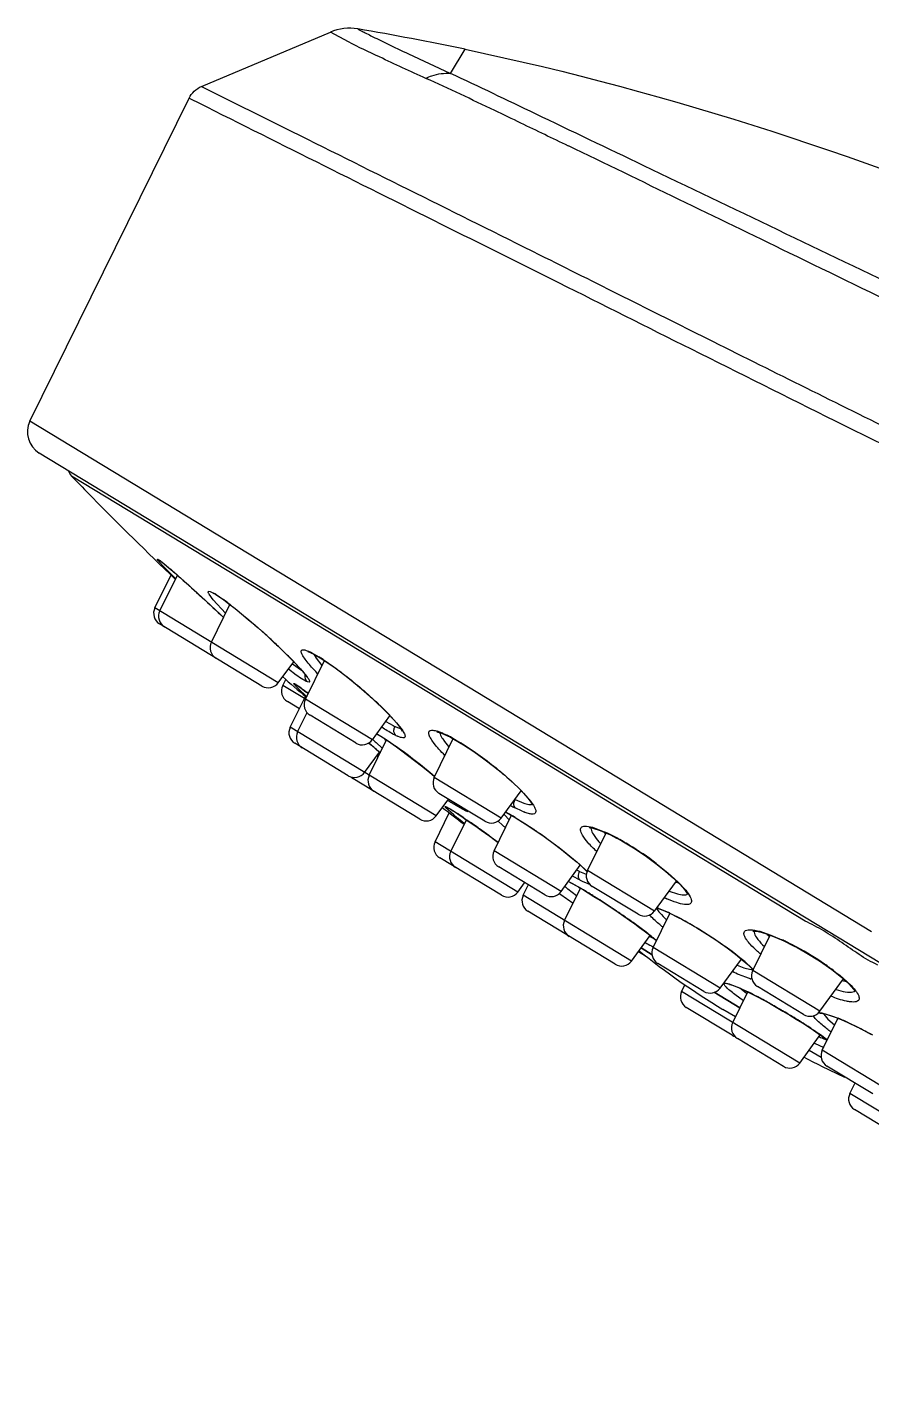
# Model space of a CAD drawing. Header units: millimetres. Extents: x 2881 to 3722, y -1342 to -748.
# Drawn here: x 3414.6 to 3448.8, y -861.6 to -805.9 of the extents above; entities that cross this region are included whole.
import ezdxf

# ---------------------------------------------------------------- set-up
doc = ezdxf.new("R2010")
doc.units = ezdxf.units.MM

msp = doc.modelspace()

# ---------------------------------------------------------------- linework, layer by layer
at = {"linetype": 'Continuous'}
for p, q in [((3421.634, -808.342), (3426.863, -806.14)), ((3427.594, -806.536), (3426.863, -806.14)), ((3431.74, -807.82), (3432.336, -806.837)), ((3430.041, -807.025), (3431.71, -807.807)), ((3431.71, -807.807), (3431.74, -807.821)), ((3421.634, -808.342), (3425.302, -810.172)), ((3414.666, -821.927), (3421.125, -808.822)), ((3421.222, -808.87), (3421.125, -808.821)), ((3436.661, -835.267), (3414.666, -821.927)), ((3477.355, -861.015), (3415.044, -823.225)), ((3435.757, -835.924), (3416.356, -824.158)), ((3419.846, -827.546), (3419.839, -827.532)), ((3419.878, -827.589), (3419.846, -827.546)), ((3420.104, -827.837), (3419.904, -827.621)), ((3420.574, -828.308), (3420.104, -827.837)), ((3420.119, -827.721), (3420.322, -827.891)), ((3420.203, -827.792), (3420.297, -827.871)), ((3419.738, -829.507), (3420.397, -828.17)), ((3419.937, -829.628), (3420.652, -828.178)), ((3421.911, -828.837), (3421.921, -828.829)), ((3421.921, -828.829), (3421.989, -828.836)), ((3422.111, -829.18), (3421.941, -828.947)), ((3421.989, -828.836), (3422.097, -828.902)), ((3421.989, -828.836), (3422.19, -828.94)), ((3422.1, -828.903), (3422.109, -828.907)), ((3422.109, -828.907), (3422.196, -828.953)), ((3422.196, -828.953), (3422.337, -829.042)), ((3422.23, -828.965), (3422.497, -829.148)), ((3424.749, -832.546), (3419.738, -829.507)), ((3422.031, -830.897), (3422.784, -829.368)), ((3422.6, -829.715), (3422.111, -829.18)), ((3424.087, -832.678), (3419.927, -830.156)), ((3424.061, -830.436), (3424.098, -830.468)), ((3424.573, -830.903), (3424.612, -830.939)), ((3425.831, -831.216), (3425.881, -831.23)), ((3425.881, -831.23), (3425.988, -831.271)), ((3426.05, -831.299), (3426.115, -831.346)), ((3426.083, -831.331), (3426.115, -831.346)), ((3426.112, -831.33), (3426.394, -831.49)), ((3426.115, -831.346), (3426.117, -831.347)), ((3426.117, -831.347), (3426.192, -831.384)), ((3424.749, -832.546), (3425.375, -831.693)), ((3425.322, -831.634), (3425.597, -831.924)), ((3425.327, -831.78), (3425.696, -832.04)), ((3425.848, -833.212), (3426.621, -831.644)), ((3426.187, -831.379), (3426.293, -831.549)), ((3426.192, -831.384), (3426.453, -831.534)), ((3426.293, -831.549), (3426.523, -831.846)), ((3426.573, -831.603), (3426.998, -831.896)), ((3424.931, -832.656), (3425.05, -832.415)), ((3425.472, -832.232), (3425.158, -831.998)), ((3425.807, -833.188), (3424.931, -832.656)), ((3425.499, -832.725), (3425.371, -832.581)), ((3425.707, -832.923), (3425.499, -832.725)), ((3425.671, -832.759), (3425.873, -832.909)), ((3425.761, -832.826), (3425.862, -832.902)), ((3425.862, -832.902), (3425.963, -832.979)), ((3426.005, -832.517), (3425.934, -832.511)), ((3426.014, -832.508), (3426.005, -832.517)), ((3425.605, -833.599), (3425.12, -833.305)), ((3425.232, -834.354), (3425.852, -833.097)), ((3428.567, -834.861), (3425.848, -833.212)), ((3425.916, -833.113), (3425.89, -833.089)), ((3428.91, -833.497), (3429.224, -833.81)), ((3425.534, -834.537), (3425.919, -833.755)), ((3427.904, -834.993), (3426.037, -833.861)), ((3428.567, -834.861), (3429.284, -833.883)), ((3429.119, -834.115), (3429.417, -834.287)), ((3429.224, -833.81), (3429.55, -834.168)), ((3431.159, -837.948), (3425.232, -834.354)), ((3428.741, -834.602), (3429.082, -834.821)), ((3428.749, -834.613), (3428.909, -834.711)), ((3429.55, -834.168), (3429.775, -834.456)), ((3431.373, -834.592), (3431.613, -834.695)), ((3431.44, -834.6), (3431.605, -834.677)), ((3427.59, -836.318), (3425.422, -835.002)), ((3428.428, -834.997), (3428.458, -835.022)), ((3428.44, -836.299), (3429.146, -834.867)), ((3428.966, -835.207), (3428.717, -834.975)), ((3429.082, -834.821), (3429.503, -835.113)), ((3429.707, -834.762), (3429.592, -834.719)), ((3429.75, -834.774), (3429.707, -834.762)), ((3431.08, -836.386), (3431.855, -834.814)), ((3431.424, -834.828), (3431.492, -834.929)), ((3431.492, -834.929), (3431.654, -835.136)), ((3431.613, -834.695), (3431.737, -834.756)), ((3431.693, -834.721), (3431.737, -834.756)), ((3431.737, -834.756), (3431.738, -834.757)), ((3431.738, -834.757), (3431.882, -834.834)), ((3431.831, -834.796), (3432.153, -834.983)), ((3431.882, -834.834), (3432.27, -835.063)), ((3428.253, -836.186), (3428.853, -835.367)), ((3428.822, -835.533), (3428.771, -835.492)), ((3448.837, -842.651), (3436.661, -835.267)), ((3438.201, -837.406), (3435.757, -835.924)), ((3430.496, -838.08), (3427.771, -836.427)), ((3433.799, -838.035), (3431.08, -836.386)), ((3434.236, -836.558), (3434.588, -836.895)), ((3431.159, -837.948), (3431.666, -837.256)), ((3433.136, -838.167), (3431.269, -837.034)), ((3432.136, -837.628), (3431.81, -837.427)), ((3433.799, -838.035), (3434.608, -836.931)), ((3434.366, -837.28), (3434.715, -837.432)), ((3434.614, -836.922), (3434.927, -837.269)), ((3446.135, -842.218), (3438.201, -837.406)), ((3431.113, -839.001), (3431.693, -837.824)), ((3431.524, -837.581), (3431.636, -837.634)), ((3431.539, -837.602), (3431.524, -837.581)), ((3431.88, -837.907), (3431.539, -837.602)), ((3431.625, -837.614), (3431.641, -837.622)), ((3431.65, -837.623), (3431.734, -837.673)), ((3431.833, -837.734), (3432.021, -837.857)), ((3431.937, -837.803), (3432.032, -837.865)), ((3432.032, -837.865), (3432.138, -837.936)), ((3432.376, -837.753), (3432.136, -837.628)), ((3432.458, -837.781), (3432.376, -837.753)), ((3433.509, -839.373), (3434.222, -837.924)), ((3433.929, -837.908), (3434.121, -838.112)), ((3433.968, -837.799), (3434.073, -837.854)), ((3434.073, -837.854), (3434.408, -838.044)), ((3434.652, -837.761), (3434.37, -837.627)), ((3434.371, -838.017), (3434.87, -838.328)), ((3431.754, -839.39), (3432.386, -838.106)), ((3432.352, -838.082), (3432.403, -838.117)), ((3432.863, -838.44), (3432.911, -838.473)), ((3433.87, -838.341), (3433.661, -838.144)), ((3434.408, -838.044), (3434.776, -838.271)), ((3437.519, -838.443), (3437.815, -838.537)), ((3437.579, -838.435), (3438.012, -838.604)), ((3437.815, -838.537), (3438.233, -838.72)), ((3434.473, -841.039), (3431.113, -839.001)), ((3433.514, -838.909), (3433.678, -839.029)), ((3437.303, -840.16), (3438.054, -838.637)), ((3438.233, -838.72), (3438.486, -838.85)), ((3438.461, -838.826), (3438.486, -838.85)), ((3438.486, -838.85), (3438.487, -838.85)), ((3438.487, -838.85), (3438.691, -838.962)), ((3433.81, -841.171), (3431.302, -839.649)), ((3436.227, -841.022), (3433.509, -839.373)), ((3436.435, -839.458), (3436.883, -839.831)), ((3435.565, -841.154), (3433.698, -840.022)), ((3436.227, -841.022), (3437.011, -839.952)), ((3436.984, -840.2), (3437.245, -840.318)), ((3436.989, -839.924), (3437.247, -840.164)), ((3437.069, -840.004), (3437.255, -840.182)), ((3437.255, -840.182), (3437.288, -840.216)), ((3440.022, -841.809), (3437.303, -840.16)), ((3440.094, -839.881), (3440.583, -840.274)), ((3434.473, -841.039), (3434.75, -840.66)), ((3434.692, -841.172), (3434.897, -840.757)), ((3436.875, -840.799), (3436.522, -840.608)), ((3436.526, -840.615), (3436.688, -840.699)), ((3436.688, -840.699), (3436.88, -840.805)), ((3437.007, -840.561), (3436.698, -840.392)), ((3437.324, -840.709), (3437.106, -840.611)), ((3437.423, -840.745), (3437.324, -840.709)), ((3440.022, -841.809), (3440.914, -840.592)), ((3440.583, -840.274), (3440.985, -840.641)), ((3440.985, -840.641), (3441.289, -840.97)), ((3439.09, -843.839), (3434.692, -841.172)), ((3436.371, -842.19), (3437.015, -840.882)), ((3436.856, -841.2), (3436.506, -840.918)), ((3436.88, -840.805), (3437.094, -840.928)), ((3437.406, -841.113), (3437.37, -841.091)), ((3439.36, -841.941), (3437.493, -840.809)), ((3440.62, -841.003), (3440.951, -841.116)), ((3438.427, -843.971), (3434.882, -841.821)), ((3438.058, -841.53), (3438.304, -841.693)), ((3438.137, -841.58), (3438.111, -841.563)), ((3438.257, -841.66), (3438.226, -841.639)), ((3438.304, -841.693), (3438.546, -841.857)), ((3438.568, -841.87), (3438.519, -841.836)), ((3439.967, -843.29), (3440.649, -841.906)), ((3440.096, -841.678), (3440.173, -841.805)), ((3440.113, -841.686), (3440.138, -841.692)), ((3440.138, -841.692), (3440.356, -841.772)), ((3440.176, -841.691), (3440.607, -841.872)), ((3440.356, -841.772), (3440.643, -841.897)), ((3440.648, -841.892), (3441.115, -842.129)), ((3439.431, -842.482), (3439.398, -842.458)), ((3441.115, -842.129), (3441.134, -842.146)), ((3441.115, -842.129), (3441.136, -842.14)), ((3441.135, -842.146), (3441.296, -842.234)), ((3439.09, -843.839), (3439.849, -842.803)), ((3439.463, -842.505), (3439.431, -842.482)), ((3440.039, -842.952), (3439.826, -842.839)), ((3439.921, -842.859), (3440.052, -842.965)), ((3440.052, -842.965), (3440.105, -843.01)), ((3444.014, -844.23), (3444.723, -842.79)), ((3444.295, -842.632), (3444.751, -842.785)), ((3444.751, -842.785), (3445.194, -842.973)), ((3444.921, -842.865), (3445.28, -843.024)), ((3445.28, -843.024), (3445.671, -843.218)), ((3439.659, -843.637), (3439.367, -843.46)), ((3439.478, -843.309), (3439.929, -843.582)), ((3439.929, -843.582), (3439.478, -843.309)), ((3442.686, -844.939), (3439.967, -843.29)), ((3443.17, -843.445), (3443.552, -843.746)), ((3445.671, -843.218), (3445.813, -843.293)), ((3445.804, -843.28), (3445.813, -843.293)), ((3442.024, -845.071), (3440.157, -843.939)), ((3442.686, -844.939), (3443.552, -843.757)), ((3443.382, -844.008), (3443.649, -844.111)), ((3443.685, -843.859), (3443.993, -844.149)), ((3443.99, -844.575), (3443.931, -844.562)), ((3446.733, -845.878), (3444.014, -844.23)), ((3446.733, -845.878), (3447.694, -844.567)), ((3441.125, -845.073), (3441.265, -844.791)), ((3445.919, -847.981), (3441.125, -845.073)), ((3442.445, -845.108), (3443.49, -845.742)), ((3443.49, -845.742), (3442.445, -845.108)), ((3443.2, -846.332), (3443.811, -845.091)), ((3443.63, -845.455), (3443.286, -845.202)), ((3443.474, -844.93), (3443.813, -845.088)), ((3443.756, -845.158), (3443.484, -844.939)), ((3446.07, -846.01), (3444.203, -844.878)), ((3447.395, -844.994), (3447.687, -845.072)), ((3443.182, -846.854), (3441.315, -845.722)), ((3443.309, -846.11), (3442.799, -845.801)), ((3444.177, -845.275), (3444.431, -845.411)), ((3444.42, -845.402), (3444.431, -845.411)), ((3444.431, -845.411), (3444.687, -845.551)), ((3444.705, -845.559), (3444.669, -845.539)), ((3444.687, -845.551), (3444.963, -845.707)), ((3444.735, -845.576), (3444.705, -845.559)), ((3444.963, -845.707), (3445.239, -845.868)), ((3445.257, -845.877), (3445.227, -845.859)), ((3445.239, -845.868), (3445.512, -846.031)), ((3445.279, -845.889), (3445.257, -845.877)), ((3445.322, -845.915), (3445.279, -845.889)), ((3445.512, -846.031), (3445.775, -846.193)), ((3445.775, -846.193), (3446.025, -846.35)), ((3446.025, -846.35), (3446.258, -846.501)), ((3446.668, -845.912), (3446.82, -845.939)), ((3446.82, -845.939), (3447.211, -846.059)), ((3446.833, -847.454), (3447.468, -846.165)), ((3446.878, -845.969), (3446.891, -845.992)), ((3446.891, -845.992), (3447.062, -846.193)), ((3447.062, -846.193), (3447.335, -846.43)), ((3447.211, -846.059), (3447.485, -846.164)), ((3445.919, -847.981), (3446.755, -846.84)), ((3447.044, -847.047), (3446.762, -846.84)), ((3445.256, -848.113), (3443.389, -846.98)), ((3446.307, -847.451), (3446.795, -847.746)), ((3446.307, -847.451), (3446.795, -847.746)), ((3446.517, -847.171), (3446.893, -847.349)), ((3449.552, -849.103), (3446.833, -847.454)), ((3446.993, -847.014), (3447.034, -847.046)), ((3448.889, -849.235), (3447.023, -848.103)), ((3447.955, -849.215), (3448.155, -848.808)), ((3452.352, -851.882), (3447.955, -849.215)), ((3451.689, -852.014), (3448.144, -849.864))]:
    msp.add_line(p, q, dxfattribs=at)
for points in [[(3419.934, -827.58), (3419.932, -827.579), (3419.934, -827.58), (3419.958, -827.597), (3419.999, -827.628), (3420.054, -827.67), (3420.122, -827.725), (3420.203, -827.792)], [(3420.297, -827.871), (3420.402, -827.96), (3420.518, -828.061), (3420.646, -828.173), (3420.784, -828.294), (3420.932, -828.426), (3421.09, -828.568), (3421.257, -828.719), (3421.433, -828.879), (3421.617, -829.047), (3421.807, -829.222), (3422.001, -829.402)], [(3422.337, -829.042), (3422.523, -829.172), (3422.746, -829.338), (3422.995, -829.533), (3423.26, -829.748)], [(3422.001, -829.402), (3422.196, -829.584), (3422.39, -829.766), (3422.525, -829.894)], [(3423.26, -829.748), (3423.531, -829.976), (3423.804, -830.211), (3424.074, -830.45), (3424.337, -830.687), (3424.587, -830.919), (3424.822, -831.142)], [(3424.822, -831.142), (3425.039, -831.353), (3425.236, -831.55), (3425.411, -831.729), (3425.561, -831.89), (3425.687, -832.03), (3425.787, -832.148), (3425.86, -832.241), (3425.905, -832.306), (3425.91, -832.314)], [(3425.969, -831.282), (3425.949, -831.283), (3425.982, -831.291), (3426.083, -831.331)], [(3426.453, -831.534), (3426.76, -831.735), (3427.096, -831.973)], [(3427.096, -831.973), (3427.446, -832.237), (3427.794, -832.515), (3428.131, -832.797), (3428.449, -833.075), (3428.74, -833.341)], [(3425.468, -832.622), (3425.466, -832.621), (3425.472, -832.625), (3425.499, -832.641), (3425.542, -832.67)], [(3425.542, -832.67), (3425.601, -832.71), (3425.674, -832.762), (3425.761, -832.826)], [(3428.74, -833.341), (3428.999, -833.59), (3429.223, -833.816), (3429.409, -834.017), (3429.557, -834.189)], [(3429.557, -834.189), (3429.669, -834.331), (3429.743, -834.439), (3429.78, -834.505), (3429.782, -834.511)], [(3431.209, -834.533), (3431.18, -834.541), (3431.22, -834.547), (3431.373, -834.592)], [(3428.421, -834.992), (3428.53, -835.085), (3428.701, -835.234), (3428.857, -835.371), (3428.886, -835.396)], [(3428.909, -834.711), (3429.163, -834.879), (3429.435, -835.067), (3429.716, -835.27)], [(3432.27, -835.063), (3432.681, -835.333), (3433.094, -835.628), (3433.491, -835.932), (3433.859, -836.234)], [(3429.716, -835.27), (3430.001, -835.482), (3430.283, -835.698), (3430.559, -835.914), (3430.825, -836.127)], [(3430.825, -836.127), (3431.08, -836.336), (3431.105, -836.357)], [(3433.859, -836.234), (3434.187, -836.522), (3434.47, -836.789), (3434.701, -837.027), (3434.876, -837.229)], [(3434.876, -837.229), (3434.996, -837.391), (3435.063, -837.503), (3435.071, -837.52)], [(3431.641, -837.622), (3431.674, -837.64), (3431.721, -837.667), (3431.781, -837.704), (3431.853, -837.749), (3431.937, -837.803)], [(3432.138, -837.936), (3432.255, -838.016), (3432.382, -838.103), (3432.519, -838.198)], [(3432.519, -838.198), (3432.666, -838.301), (3432.821, -838.41)], [(3432.821, -838.41), (3432.984, -838.526), (3433.155, -838.649), (3433.332, -838.776), (3433.514, -838.909)], [(3434.776, -838.271), (3435.158, -838.523), (3435.539, -838.787), (3435.906, -839.054), (3436.25, -839.316), (3436.562, -839.566)], [(3437.373, -838.425), (3437.38, -838.424), (3437.519, -838.443)], [(3438.691, -838.962), (3439.17, -839.249), (3439.639, -839.56), (3440.078, -839.878)], [(3436.562, -839.566), (3436.837, -839.797), (3437.069, -840.004)], [(3440.078, -839.878), (3440.465, -840.186), (3440.791, -840.471), (3441.05, -840.725), (3441.236, -840.937), (3441.345, -841.093), (3441.362, -841.124)], [(3437.094, -840.928), (3437.324, -841.065), (3437.564, -841.214)], [(3437.564, -841.214), (3437.81, -841.369), (3438.058, -841.53)], [(3438.546, -841.857), (3438.781, -842.019), (3439.006, -842.177)], [(3440.643, -841.897), (3440.988, -842.068), (3441.134, -842.146)], [(3439.006, -842.177), (3439.22, -842.33), (3439.42, -842.476)], [(3441.296, -842.234), (3441.737, -842.489), (3442.175, -842.761), (3442.593, -843.037), (3442.974, -843.306)], [(3439.42, -842.476), (3439.604, -842.613), (3439.771, -842.741), (3439.921, -842.859)], [(3444.019, -842.622), (3444.014, -842.624), (3444.043, -842.621), (3444.16, -842.629)], [(3444.16, -842.629), (3444.351, -842.667), (3444.607, -842.745), (3444.921, -842.865)], [(3442.974, -843.306), (3443.308, -843.558), (3443.588, -843.786), (3443.81, -843.984)], [(3445.813, -843.293), (3446.14, -843.476), (3446.719, -843.834), (3447.223, -844.185)], [(3443.81, -843.984), (3443.97, -844.145), (3444.023, -844.21)], [(3447.223, -844.185), (3447.628, -844.505), (3447.922, -844.777), (3448.104, -844.986), (3448.142, -845.041)], [(3443.071, -844.786), (3443.061, -844.786), (3443.073, -844.788), (3443.134, -844.804), (3443.233, -844.837), (3443.366, -844.889), (3443.53, -844.959)], [(3443.53, -844.959), (3443.721, -845.047), (3443.938, -845.153), (3444.177, -845.275)], [(3446.726, -845.949), (3446.725, -845.949), (3446.764, -845.951), (3446.855, -845.965)], [(3446.855, -845.965), (3446.987, -845.997), (3447.156, -846.049), (3447.36, -846.122), (3447.598, -846.217), (3447.867, -846.335), (3448.163, -846.473)], [(3446.258, -846.501), (3446.473, -846.644), (3446.667, -846.778), (3446.841, -846.901), (3446.993, -847.014)], [(3448.163, -846.473), (3448.479, -846.631), (3448.808, -846.803), (3448.868, -846.836)]]:
    msp.add_lwpolyline(points, dxfattribs=at)
for centre, radius, start, end in [((3408.167, -922.531), 118.192, 78.19998, 80.35213), ((3004.816, -1706.341), 994.201, 64.263708, 64.387003), ((3415.563, -822.369), 1, 153.7572, 238.7624), ((3416.716, -823.811), 0.5, 196.2653, 223.9707), ((3514.521, -729.459), 136.397, 223.97061, 224.48305), ((3514.52, -729.459), 136.397, 224.48299, 226.45517), ((3420.788, -826.854), 1.17, 218.9165, 219.5463), ((3421.128, -826.573), 1.611, 219.5708, 220.5872), ((3420.631, -831.483), 2.983, 57.5835, 58.4904), ((3420.187, -829.728), 0.5, 153.7645, 238.764), ((3420.386, -829.849), 0.5, 153.7645, 238.7653), ((3416.512, -837.408), 10.2, 52.6623, 54.0747), ((3429.005, -823.949), 8.267, 220.4485, 221.0717), ((3404.071, -852.835), 30.023, 46.9308, 48.1592), ((3422.479, -831.118), 0.5, 153.7645, 238.7653), ((3407.168, -849.529), 25.492, 45.6405, 46.8222), ((3410.674, -845.935), 20.471, 44.3142, 45.6231), ((3425.213, -833.051), 1.942, 64.452, 66.4535), ((3425.004, -833.477), 2.416, 64.0333, 64.3362), ((3424.868, -833.754), 2.724, 62.8365, 64.0158), ((3422.253, -830.981), 0.5, 238.7635, 254.2578), ((3422.65, -837.611), 7.175, 56.8599, 58.5525), ((3514.52, -729.459), 136.397, 228.9342, 229.46552), ((3424.346, -832.251), 0.5, 238.7635, 323.7643), ((3425.379, -832.877), 0.5, 153.7645, 238.7653), ((3421.482, -838.491), 7.1, 53.8413, 54.6733), ((3439.066, -818.403), 19.73, 227.3832, 228.1021), ((3413, -849.867), 21.291, 52.5189, 52.7961), ((3426.296, -833.433), 0.5, 153.7645, 238.7653), ((3418.505, -844.304), 15.002, 46.0828, 46.6093), ((3425.681, -834.575), 0.5, 153.7645, 238.764), ((3425.983, -834.758), 0.5, 153.7645, 238.7653), ((3430.367, -832.43), 2.085, 242.8916, 245.0633), ((3429.786, -834.493), 0.344, 150.1301, 162.0611), ((3430.714, -836.121), 1.683, 70.6732, 73.3318), ((3430.533, -836.641), 2.233, 68.6448, 70.6983), ((3430.34, -837.117), 2.747, 67.1169, 68.5068), ((3430.195, -837.464), 3.123, 66.4937, 67.1328), ((3429.337, -839.279), 5.131, 62.6697, 63.7751), ((3428.163, -834.566), 0.5, 238.7635, 323.7643), ((3397.567, -870.955), 47.386, 48.6136, 49.3145), ((3434.261, -829.197), 8.008, 224.693, 226.186), ((3434.086, -829.932), 7.012, 223.878, 224.2048), ((3434.808, -829.228), 8.02, 224.2134, 224.9275), ((3416.234, -853.64), 22.788, 53.7671, 54.3891), ((3430.36, -832.946), 1.932, 244.3934, 246.572), ((3435.033, -832.289), 4.418, 220.1264, 220.605), ((3428.929, -840.049), 6.002, 62.0943, 62.5776), ((3428.629, -840.613), 6.64, 61.169, 62.0872), ((3426.882, -843.625), 10.123, 57.8571, 58.6203), ((3514.52, -729.459), 136.397, 231.03301, 231.05933), ((3412.476, -858.734), 29.119, 50.5023, 53.7276), ((3427.85, -835.89), 0.5, 238.7635, 323.7643), ((3428.889, -836.52), 0.5, 153.7645, 238.7653), ((3414.336, -856.475), 26.192, 50.2017, 50.4981), ((3428.03, -835.999), 0.5, 226.4206, 238.7656), ((3431.529, -836.607), 0.5, 153.7645, 238.7653), ((3426.371, -845.145), 11.645, 47.5161, 47.724), ((3429.237, -842.17), 7.514, 44.3041, 44.5899), ((3438.566, -827.082), 12.355, 235.8958, 236.7234), ((3437.629, -828.505), 10.652, 236.7397, 236.8887), ((3430.756, -837.653), 0.5, 238.7635, 323.7643), ((3514.52, -729.459), 136.397, 232.45633, 232.9245), ((3431.705, -837.343), 0.299, 256.7218, 261.9064), ((3428.745, -842.555), 5.725, 57.7663, 58.5213), ((3427.711, -844.201), 7.668, 57.487, 57.7878), ((3442.993, -824.421), 17.475, 230.5116, 231.2094), ((3420.376, -855.38), 21.04, 55.622, 56.3941), ((3415.066, -863.183), 30.477, 55.4463, 55.6662), ((3436.148, -835.958), 2.954, 220.6412, 221.3039), ((3430.062, -845.212), 8.386, 60.4979, 62.2502), ((3437.584, -831.469), 6.946, 240.7054, 242.4449), ((3429.04, -847.027), 10.469, 59.3924, 60.5252), ((3435.714, -835.259), 2.718, 246.9975, 248.5234), ((3447.311, -819.063), 24.355, 231.1865, 231.4771), ((3451.273, -814.083), 30.72, 231.4808, 231.8763), ((3407.777, -873.722), 43.292, 54.586, 55.3297), ((3397.548, -888.147), 60.975, 53.66288, 54.55233), ((3433.396, -837.739), 0.5, 238.7635, 323.7643), ((3440.21, -831.385), 9.412, 227.6543, 228.4313), ((3431.561, -839.222), 0.5, 153.7645, 238.7652), ((3440.829, -835.975), 3.89, 222.4323, 223.8402), ((3435.376, -844.465), 6.426, 64.5058, 65.7765), ((3434.659, -845.937), 8.064, 61.8738, 64.4123), ((3433.846, -847.451), 9.782, 61.6608, 61.8517), ((3433.241, -848.559), 11.044, 58.5682, 61.6285), ((3432.202, -839.611), 0.5, 153.7645, 238.7652), ((3433.957, -839.594), 0.5, 153.7645, 238.7653), ((3432.247, -850.212), 12.973, 52.7778, 58.6288), ((3430.111, -847.616), 10.319, 48.1963, 48.9811), ((3439.298, -835.593), 5.155, 242.0648, 243.3276), ((3433.156, -844.347), 5.85, 44.9468, 45.638), ((3437.752, -840.381), 0.5, 153.7645, 238.7653), ((3430.312, -852.394), 13.324, 59.9998, 60.4903), ((3439.449, -835.807), 5.344, 242.8119, 243.999), ((3442.374, -837.048), 3.876, 247.6278, 248.6293), ((3442.237, -837.396), 3.502, 248.6367, 249.1979), ((3434.069, -840.743), 0.5, 238.7636, 323.7643), ((3435.141, -841.393), 0.5, 153.7645, 238.7653), ((3435.824, -840.726), 0.5, 238.7635, 323.7643), ((3514.52, -729.459), 136.397, 234.93665, 235.21609), ((3440.257, -836.463), 5.824, 228.1431, 229.9095), ((3441.844, -835.11), 7.548, 229.1526, 229.7863), ((3442.447, -834.399), 8.48, 229.7797, 230.0652), ((3429.365, -854.037), 15.221, 59.5722, 60.0014), ((3428.756, -855.075), 16.424, 59.4539, 59.5762), ((3428.007, -856.342), 17.896, 58.9205, 59.4483), ((3426.892, -858.193), 20.057, 58.5041, 58.9231), ((3425.311, -860.767), 23.077, 57.9726, 58.3907), ((3424.107, -862.692), 25.348, 57.6827, 57.9749), ((3422.632, -865.02), 28.104, 57.0079, 57.6775), ((3443.081, -835.633), 6.226, 244.8653, 245.7327), ((3421.212, -867.212), 30.715, 56.6204, 57.0128), ((3420.422, -868.411), 32.151, 56.3767, 56.567), ((3420.047, -868.975), 32.828, 56.1338, 56.3108), ((3419.864, -869.248), 33.157, 55.7628, 56.1338), ((3420.193, -868.768), 32.575, 55.2774, 55.6608), ((3439.619, -841.513), 0.5, 238.7635, 323.7643), ((3439.18, -844.45), 2.933, 70.1449, 71.504), ((3437.252, -849.056), 7.928, 64.6416, 64.968), ((3436.819, -842.411), 0.5, 153.7645, 238.7653), ((3420.735, -867.985), 31.623, 55.0989, 55.2767), ((3421.838, -866.409), 29.699, 54.5117, 55.104), ((3422.981, -864.801), 27.726, 54.3873, 54.5064), ((3424.293, -862.977), 25.48, 53.6409, 54.3973), ((3428.37, -857.48), 18.636, 52.3222, 53.4686), ((3430.153, -855.166), 15.714, 51.9506, 52.3112), ((3431.916, -852.923), 12.862, 50.9033, 51.9757), ((3433.744, -850.668), 9.958, 50.213, 50.8857), ((3447.093, -840.274), 3.523, 224.2454, 227.1062), ((3441.047, -851.982), 9.917, 64.6635, 65.286), ((3440.831, -852.411), 10.398, 63.6799, 64.5971), ((3459.459, -818.33), 32.128, 231.3519, 238.7644), ((3445.767, -832.56), 12.177, 239.8256, 241.1811), ((3444.677, -834.535), 9.921, 241.1934, 241.7543), ((3440.416, -843.511), 0.5, 153.7645, 238.7653), ((3440.309, -853.442), 11.553, 61.5986, 63.6273), ((3439.787, -854.418), 12.66, 55.6495, 61.6183), ((3438.686, -843.543), 0.5, 238.7635, 323.7643), ((3438.638, -849.687), 7.71, 49.1149, 50.4085), ((3441.189, -852.367), 10.175, 52.9647, 55.651), ((3444.268, -843.168), 1.434, 255.6004, 256.4046), ((3444.462, -844.451), 0.5, 153.7645, 238.7653), ((3442.299, -845.76), 2.338, 41.8281, 43.5748), ((3448.875, -841.031), 3.794, 251.3304, 252.4521), ((3448.716, -841.534), 3.266, 252.4464, 253.869), ((3441.574, -845.294), 0.5, 153.7645, 238.7653), ((3442.283, -844.643), 0.5, 238.7635, 323.7643), ((3448.519, -838.861), 7.895, 232.8982, 233.0383), ((3438.179, -856.603), 12.82, 63.4817, 63.932), ((3437.372, -858.218), 14.625, 62.9303, 63.478), ((3435.581, -861.714), 18.553, 61.5469, 62.9161), ((3433.18, -866.154), 23.6, 60.8677, 61.5575), ((3431.9, -868.452), 26.231, 60.4264, 60.7043), ((3431.474, -869.203), 27.094, 60.0281, 60.4262), ((3431.224, -869.636), 27.594, 59.7865, 60.0289), ((3431.142, -869.777), 27.758, 59.5071, 59.7866), ((3443.649, -846.553), 0.5, 153.7645, 238.7652), ((3431.942, -868.443), 26.202, 57.7909, 59.2924), ((3433.462, -866.026), 23.347, 56.9257, 57.7867), ((3446.329, -845.583), 0.5, 238.7635, 323.7643), ((3443.876, -855.031), 9.573, 66.4067, 67.8542), ((3443.027, -856.979), 11.698, 65.2458, 66.4152), ((3443.441, -846.427), 0.5, 238.7635, 253.0008), ((3434.873, -863.857), 20.759, 56.389, 56.9204), ((3435.803, -862.456), 19.077, 56.0361, 56.3869), ((3436.339, -861.659), 18.117, 55.9001, 56.0343), ((3437.803, -859.511), 15.518, 54.739, 55.9291), ((3449.466, -840.829), 6.678, 245.6882, 246.6049), ((3447.282, -847.675), 0.5, 153.7645, 238.7653), ((3449.04, -841.811), 5.607, 246.6142, 247.2094), ((3448.539, -843.016), 4.303, 247.1503, 249.1089), ((3448.17, -843.973), 3.276, 249.1681, 249.8035), ((3445.516, -847.685), 0.5, 238.7636, 323.7643), ((3461.16, -819.362), 32.128, 242.042, 245.2982), ((3448.403, -849.436), 0.5, 153.7645, 238.7653)]:
    msp.add_arc(centre, radius, start, end, dxfattribs=at)
for points in [[(3427.975, -806.011), (3427.607, -805.949), (3427.207, -805.995), (3426.863, -806.14)], [(3421.124, -808.822), (3421.227, -808.613), (3421.419, -808.432), (3421.634, -808.342)], [(3419.839, -827.532), (3419.874, -827.566), (3419.917, -827.591), (3419.964, -827.604)], [(3425.934, -832.511), (3425.861, -832.445), (3425.823, -832.327), (3425.842, -832.23)], [(3425.371, -832.581), (3425.408, -832.612), (3425.454, -832.635), (3425.501, -832.646)]]:
    msp.add_open_spline(points, degree=3, dxfattribs=at)
for points, knots in [([(3427.975, -806.011), (3427.988, -806.015), (3428.032, -806.044), (3428.135, -806.092), (3428.3, -806.18), (3428.646, -806.355), (3429.232, -806.644), (3429.745, -806.885), (3430.041, -807.025)], [0, 0, 0, 0, 0.017843, 0.067928, 0.149018, 0.260391, 0.573588, 1, 1, 1, 1]), ([(3430.744, -808.016), (3430.112, -807.732), (3429.058, -807.247), (3428.01, -806.75), (3427.594, -806.536)], [0, 0, 0, 0, 0.597162, 1, 1, 1, 1]), ([(3432.336, -806.837), (3440.743, -808.593), (3457.635, -814.233), (3477.156, -824.46), (3491.97, -834.733), (3502.523, -843.4), (3512.556, -853.26), (3522.056, -863.657), (3531.024, -874.448), (3539.419, -885.696), (3547.276, -897.342), (3554.707, -909.272), (3561.734, -921.401), (3570.489, -937.806), (3576.415, -950.414), (3580.072, -958.934)], [0, 0, 0, 0, 0.11714, 0.241192, 0.299337, 0.362795, 0.427204, 0.491023, 0.554843, 0.618496, 0.682384, 0.746401, 0.810171, 0.873542, 1, 1, 1, 1]), ([(3430.745, -808.016), (3430.823, -807.975), (3431.135, -807.838), (3431.489, -807.791), (3431.74, -807.82)], [0, 0, 0, 0, 0.258107, 1, 1, 1, 1]), ([(3473.903, -829.089), (3472.098, -828.036), (3468.342, -825.919), (3462.547, -822.794), (3456.555, -819.722), (3448.87, -816.003), (3441.75, -812.601), (3435.508, -809.607), (3432.894, -808.355), (3431.74, -807.82)], [0, 0, 0, 0, 0.132723, 0.273805, 0.418102, 0.560308, 0.815949, 0.919226, 1, 1, 1, 1]), ([(3434.6, -809.832), (3434.246, -809.661), (3432.965, -809.047), (3431.679, -808.443), (3430.745, -808.016)], [0, 0, 0, 0, 0.276782, 1, 1, 1, 1]), ([(3453.503, -824.982), (3451.461, -823.959), (3447.462, -821.98), (3441.675, -819.09), (3436.348, -816.42), (3429.577, -813.046), (3424.603, -810.568), (3421.222, -808.87)], [0, 0, 0, 0, 0.189923, 0.370949, 0.537907, 0.685374, 1, 1, 1, 1]), ([(3425.302, -810.172), (3428.652, -811.842), (3434.279, -814.631), (3442.407, -818.706), (3449.846, -822.401), (3457.645, -826.257), (3464.11, -829.633), (3469.085, -832.371), (3472.567, -834.347), (3475.319, -835.963), (3477.38, -837.216), (3478.364, -837.819), (3478.851, -838.101)], [0, 0, 0, 0, 0.185853, 0.311842, 0.451489, 0.598282, 0.743871, 0.813626, 0.880215, 0.942696, 0.972072, 1, 1, 1, 1]), ([(3476.206, -831.113), (3473.038, -829.312), (3466.358, -825.576), (3456.115, -820.242), (3446.008, -815.359), (3439.522, -812.2), (3436.527, -810.761)], [0, 0, 0, 0, 0.245084, 0.514762, 0.776537, 1, 1, 1, 1]), ([(3419.839, -827.532), (3419.832, -827.512), (3419.94, -827.574), (3419.991, -827.621), (3420.077, -827.686), (3420.119, -827.721)], [0, 0, 0, 0, 0.18713, 0.516312, 1, 1, 1, 1]), ([(3420.322, -827.891), (3420.477, -828.023), (3421.224, -828.678), (3421.954, -829.352), (3422.527, -829.895)], [0, 0, 0, 0, 0.20515, 1, 1, 1, 1]), ([(3421.941, -828.947), (3421.934, -828.935), (3421.918, -828.903), (3421.898, -828.858), (3421.911, -828.837)], [0, 0, 0, 0, 0.368504, 1, 1, 1, 1]), ([(3422.699, -829.298), (3422.803, -829.377), (3423.268, -829.743), (3423.717, -830.129), (3424.061, -830.436)], [0, 0, 0, 0, 0.220459, 1, 1, 1, 1]), ([(3425.839, -831.59), (3425.796, -831.531), (3425.74, -831.448), (3425.691, -831.34), (3425.677, -831.284), (3425.684, -831.236), (3425.739, -831.195), (3425.794, -831.208), (3425.831, -831.216)], [0, 0, 0, 0, 0.40274, 0.545047, 0.64919, 0.723985, 0.791856, 1, 1, 1, 1]), ([(3426.347, -832.177), (3426.295, -832.123), (3426.117, -831.934), (3425.947, -831.739), (3425.839, -831.59)], [0, 0, 0, 0, 0.291813, 1, 1, 1, 1]), ([(3426.998, -831.896), (3427.151, -832.007), (3427.779, -832.481), (3428.377, -832.992), (3428.811, -833.402)], [0, 0, 0, 0, 0.241139, 1, 1, 1, 1]), ([(3425.934, -832.511), (3425.869, -832.488), (3425.711, -832.397), (3425.562, -832.297), (3425.472, -832.232)], [0, 0, 0, 0, 0.383715, 1, 1, 1, 1]), ([(3425.597, -831.924), (3425.662, -831.996), (3425.776, -832.122), (3425.916, -832.297), (3425.991, -832.411), (3426.024, -832.487), (3426.014, -832.508)], [0, 0, 0, 0, 0.402649, 0.70699, 0.9047, 1, 1, 1, 1]), ([(3425.371, -832.581), (3425.369, -832.577), (3425.378, -832.565), (3425.395, -832.577), (3425.431, -832.591), (3425.497, -832.637), (3425.554, -832.675), (3425.588, -832.698)], [0, 0, 0, 0, 0.047974, 0.107382, 0.205351, 0.522778, 1, 1, 1, 1]), ([(3429.525, -834.689), (3429.484, -834.669), (3429.287, -834.567), (3429.099, -834.449), (3428.953, -834.353)], [0, 0, 0, 0, 0.208097, 1, 1, 1, 1]), ([(3429.525, -834.689), (3429.468, -834.636), (3429.429, -834.518), (3429.45, -834.414), (3429.459, -834.387)], [0, 0, 0, 0, 0.730332, 1, 1, 1, 1]), ([(3429.488, -834.321), (3429.51, -834.332), (3429.583, -834.363), (3429.659, -834.39), (3429.714, -834.396)], [0, 0, 0, 0, 0.308492, 1, 1, 1, 1]), ([(3429.775, -834.456), (3429.809, -834.507), (3429.854, -834.577), (3429.89, -834.67), (3429.898, -834.719), (3429.887, -834.759), (3429.834, -834.791), (3429.784, -834.781), (3429.75, -834.774)], [0, 0, 0, 0, 0.390673, 0.527887, 0.628758, 0.70422, 0.777541, 1, 1, 1, 1]), ([(3431.515, -835.497), (3431.432, -835.414), (3431.283, -835.258), (3431.093, -835.035), (3430.955, -834.842), (3430.877, -834.69), (3430.841, -834.563), (3430.912, -834.468), (3431.048, -834.472), (3431.14, -834.492), (3431.197, -834.509)], [0, 0, 0, 0, 0.227623, 0.419038, 0.571271, 0.683142, 0.756996, 0.810337, 0.884744, 1, 1, 1, 1]), ([(3431.303, -834.571), (3431.307, -834.589), (3431.335, -834.68), (3431.383, -834.764), (3431.424, -834.828)], [0, 0, 0, 0, 0.201278, 1, 1, 1, 1]), ([(3432.268, -835.053), (3432.434, -835.158), (3433.11, -835.609), (3433.75, -836.115), (3434.205, -836.529)], [0, 0, 0, 0, 0.242317, 1, 1, 1, 1]), ([(3434.37, -837.627), (3434.352, -837.609), (3434.29, -837.501), (3434.32, -837.362), (3434.366, -837.28)], [0, 0, 0, 0, 0.21685, 1, 1, 1, 1]), ([(3434.715, -837.432), (3434.781, -837.455), (3434.892, -837.487), (3435.013, -837.492), (3435.056, -837.476)], [0, 0, 0, 0, 0.604601, 1, 1, 1, 1]), ([(3434.927, -837.269), (3435.011, -837.373), (3435.12, -837.517), (3435.2, -837.706), (3435.212, -837.809), (3435.145, -837.879), (3435.033, -837.879), (3434.889, -837.851), (3434.78, -837.812), (3434.719, -837.788)], [0, 0, 0, 0, 0.353245, 0.467806, 0.545901, 0.609098, 0.696651, 0.826245, 1, 1, 1, 1]), ([(3431.524, -837.581), (3431.522, -837.577), (3431.521, -837.564), (3431.544, -837.57), (3431.583, -837.585), (3431.622, -837.607), (3431.65, -837.623)], [0, 0, 0, 0, 0.082724, 0.173744, 0.353158, 1, 1, 1, 1]), ([(3434.87, -838.328), (3435.003, -838.414), (3435.538, -838.772), (3436.056, -839.155), (3436.435, -839.458)], [0, 0, 0, 0, 0.246383, 1, 1, 1, 1]), ([(3437.098, -838.736), (3437.076, -838.699), (3437.041, -838.631), (3437.013, -838.533), (3437.019, -838.449), (3437.072, -838.389), (3437.159, -838.363), (3437.333, -838.363), (3437.475, -838.402), (3437.579, -838.435)], [0, 0, 0, 0, 0.145383, 0.256083, 0.34045, 0.416949, 0.50976, 0.6345, 1, 1, 1, 1]), ([(3437.441, -838.43), (3437.441, -838.45), (3437.453, -838.549), (3437.501, -838.639), (3437.542, -838.707)], [0, 0, 0, 0, 0.194136, 1, 1, 1, 1]), ([(3437.676, -839.393), (3437.552, -839.278), (3437.345, -839.072), (3437.16, -838.843), (3437.098, -838.736)], [0, 0, 0, 0, 0.576869, 1, 1, 1, 1]), ([(3437.542, -838.707), (3437.56, -838.735), (3437.646, -838.864), (3437.747, -838.982), (3437.83, -839.071)], [0, 0, 0, 0, 0.213022, 1, 1, 1, 1]), ([(3437.007, -840.561), (3436.963, -840.523), (3436.912, -840.389), (3436.95, -840.26), (3436.984, -840.2)], [0, 0, 0, 0, 0.457323, 1, 1, 1, 1]), ([(3441.237, -841.546), (3441.131, -841.533), (3440.887, -841.463), (3440.655, -841.368), (3440.522, -841.309)], [0, 0, 0, 0, 0.423907, 1, 1, 1, 1]), ([(3440.951, -841.116), (3441.034, -841.138), (3441.171, -841.168), (3441.32, -841.152), (3441.366, -841.122)], [0, 0, 0, 0, 0.612389, 1, 1, 1, 1]), ([(3441.289, -840.97), (3441.356, -841.053), (3441.444, -841.17), (3441.512, -841.33), (3441.526, -841.419), (3441.501, -841.493), (3441.437, -841.539), (3441.345, -841.555), (3441.276, -841.551), (3441.237, -841.546)], [0, 0, 0, 0, 0.372572, 0.503131, 0.601754, 0.680534, 0.760763, 0.863401, 1, 1, 1, 1]), ([(3440.173, -841.805), (3440.193, -841.832), (3440.297, -841.958), (3440.415, -842.073), (3440.511, -842.161)], [0, 0, 0, 0, 0.204532, 1, 1, 1, 1]), ([(3440.368, -842.47), (3440.311, -842.423), (3440.118, -842.261), (3439.931, -842.091), (3439.815, -841.957)], [0, 0, 0, 0, 0.296168, 1, 1, 1, 1]), ([(3441.136, -842.14), (3441.309, -842.234), (3442.01, -842.633), (3442.684, -843.079), (3443.17, -843.445)], [0, 0, 0, 0, 0.24441, 1, 1, 1, 1]), ([(3449.085, -844.007), (3448.957, -843.935), (3448.695, -843.808), (3448.328, -843.577), (3447.976, -843.332), (3447.505, -843.005), (3446.903, -842.613), (3446.396, -842.335), (3446.135, -842.218)], [0, 0, 0, 0, 0.126786, 0.25316, 0.376424, 0.499115, 0.751418, 1, 1, 1, 1]), ([(3443.907, -843.155), (3443.858, -843.101), (3443.774, -843.001), (3443.686, -842.858), (3443.644, -842.737), (3443.689, -842.587), (3443.973, -842.551), (3444.164, -842.597), (3444.295, -842.632)], [0, 0, 0, 0, 0.179674, 0.316516, 0.413341, 0.485326, 0.666691, 1, 1, 1, 1]), ([(3444.065, -842.62), (3444.063, -842.638), (3444.068, -842.731), (3444.116, -842.815), (3444.157, -842.878)], [0, 0, 0, 0, 0.192716, 1, 1, 1, 1]), ([(3444.157, -842.878), (3444.176, -842.907), (3444.273, -843.042), (3444.389, -843.163), (3444.483, -843.255)], [0, 0, 0, 0, 0.210867, 1, 1, 1, 1]), ([(3444.333, -843.558), (3444.292, -843.523), (3444.144, -843.395), (3444.002, -843.26), (3443.907, -843.155)], [0, 0, 0, 0, 0.277689, 1, 1, 1, 1]), ([(3443.649, -844.111), (3443.685, -844.123), (3443.8, -844.158), (3443.921, -844.187), (3444.004, -844.182)], [0, 0, 0, 0, 0.317564, 1, 1, 1, 1]), ([(3443.911, -844.557), (3443.862, -844.544), (3443.612, -844.467), (3443.373, -844.359), (3443.183, -844.267)], [0, 0, 0, 0, 0.195322, 1, 1, 1, 1]), ([(3447.317, -844.244), (3447.365, -844.28), (3447.542, -844.417), (3447.714, -844.56), (3447.834, -844.671)], [0, 0, 0, 0, 0.269499, 1, 1, 1, 1]), ([(3447.834, -844.671), (3447.87, -844.704), (3447.993, -844.821), (3448.11, -844.946), (3448.184, -845.043)], [0, 0, 0, 0, 0.284771, 1, 1, 1, 1]), ([(3443.286, -845.202), (3443.217, -845.149), (3443.099, -845.055), (3442.968, -844.938), (3442.896, -844.859), (3442.866, -844.816), (3442.848, -844.782), (3442.858, -844.737), (3442.951, -844.741), (3443.144, -844.789), (3443.335, -844.868), (3443.474, -844.93)], [0, 0, 0, 0, 0.201647, 0.353074, 0.408193, 0.449033, 0.476424, 0.494486, 0.545024, 0.645991, 1, 1, 1, 1]), ([(3447.687, -845.072), (3447.798, -845.095), (3447.969, -845.127), (3448.166, -845.068), (3448.202, -845.013)], [0, 0, 0, 0, 0.633049, 1, 1, 1, 1]), ([(3448.184, -845.043), (3448.235, -845.109), (3448.312, -845.215), (3448.346, -845.389), (3448.276, -845.466), (3448.159, -845.509), (3448.056, -845.505), (3447.981, -845.497)], [0, 0, 0, 0, 0.326213, 0.52325, 0.607524, 0.708656, 1, 1, 1, 1]), ([(3447.981, -845.497), (3447.928, -845.491), (3447.653, -845.444), (3447.39, -845.349), (3447.183, -845.266)], [0, 0, 0, 0, 0.195496, 1, 1, 1, 1]), ([(3446.64, -846.266), (3446.619, -846.245), (3446.554, -846.178), (3446.492, -846.106), (3446.465, -846.047)], [0, 0, 0, 0, 0.311987, 1, 1, 1, 1]), ([(3447.19, -846.716), (3447.133, -846.675), (3446.944, -846.534), (3446.759, -846.384), (3446.64, -846.266)], [0, 0, 0, 0, 0.292582, 1, 1, 1, 1]), ([(3447.925, -846.356), (3448.001, -846.391), (3448.319, -846.541), (3448.632, -846.703), (3448.867, -846.831)], [0, 0, 0, 0, 0.237985, 1, 1, 1, 1])]:
    msp.add_open_spline(points, degree=3, knots=knots, dxfattribs=at)

doc.saveas('drawing.dxf')
